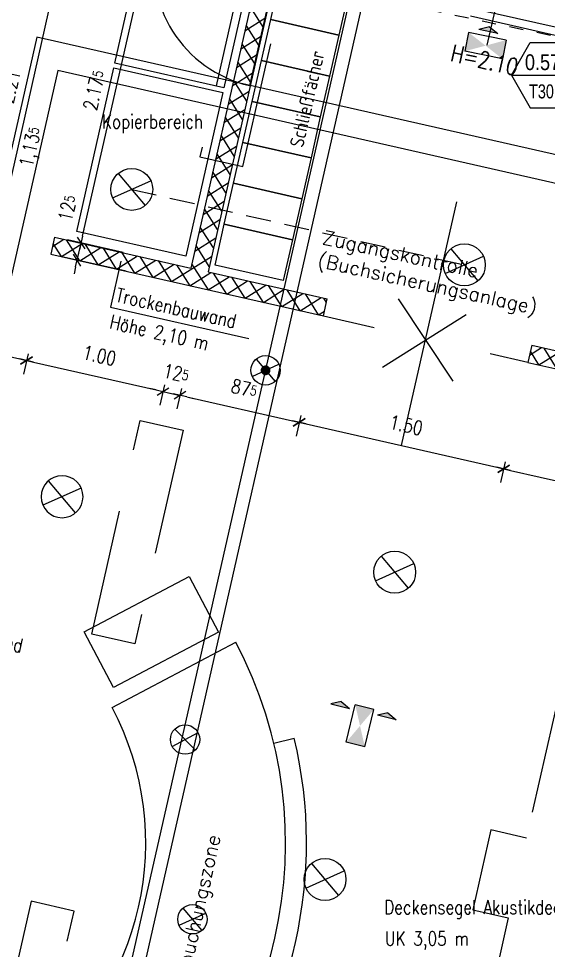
# Model space of a CAD drawing. Header units: metres. Extents: x -7 to 99688, y -10762 to -90.
# Drawn here: x 86.36 to 90.15, y -138.76 to -132.1 of the extents above; entities that cross this region are included whole.
import ezdxf
from ezdxf.enums import TextEntityAlignment as Align

# ---------------------------------------------------------------- set-up
doc = ezdxf.new("R2010")
doc.units = ezdxf.units.M
doc.header["$LTSCALE"] = 0.03
doc.linetypes.add('GESTRICHELT', pattern=[9, 6, -3])
doc.linetypes.add('GESTRICHELT2', pattern=[4.5, 3, -1.5])
doc.layers.get('0').update_dxf_attribs({"linetype": 'CONTINUOUS'})
doc.layers.get('Defpoints').update_dxf_attribs({"linetype": 'CONTINUOUS'})
for name, color, linetype in [('A_abriss', 44, '_ABBRUCH'), ('A_bemaßung', 2, 'CONTINUOUS'), ('A_Deckenplan', 8, 'CONTINUOUS'), ('A_möbel_neu', 1, 'CONTINUOUS'), ('A_NR_TÜR', 1, 'CONTINUOUS'), ('A_schraffur', 10, 'CONTINUOUS'), ('A_text', 5, 'CONTINUOUS'), ('A_trockenbau', 2, 'CONTINUOUS'), ('A_Tuernummer_neu', 10, 'CONTINUOUS'), ('A_TXT-TUER', 1, 'CONTINUOUS'), ('A_türen', 9, 'CONTINUOUS'), ('A_verdeckt', 8, 'GESTRICHELT2'), ('CKMA0002', 2, 'CONTINUOUS'), ('E__LEUCHTEN', 6, 'CONTINUOUS')]:
    doc.layers.add(name, color=color, linetype=linetype)
doc.styles.add('arial-n', font='ARIALN.TTF')
doc.styles.add('NORM', font='simplex.shx', dxfattribs={"width": 0.7, "bigfont": 'bigfont.shx'})
doc.styles.add('SIMPLEX', font='simplex.shx', dxfattribs={"width": 0.8, "height": 0.1})
doc.styles.get("Standard").update_dxf_attribs({"font": 'txt', "height": 1})
doc.linetypes.add('_ABBRUCH', pattern='A,25,[101,cadkon.shx,S=3.5,R=0,X=0,Y=0],25', length=50)
doc.dimstyles.get("Standard").update_dxf_attribs({"dimtxt": 0.1, "dimasz": 0.05, "dimexe": 0.1, "dimexo": 0, "dimgap": 0.1, "dimtad": 1, "dimdec": 4, "dimrnd": 0.0025, "dimzin": 0, "dimdsep": 46, "dimtxsty": 'SIMPLEX', "dimblk": 'DIMCROSS', "dimblk1": 'DIMCROSS', "dimblk2": 'DIMCROSS', "dimsah": 1, "dimcen": 2.5, "dimdle": 0.025, "dimclrd": 1, "dimclre": 1, "dimclrt": 6, "dimadec": 0, "dimazin": 0, "dimtfac": 1, "dimtdec": 4, "dimtix": 1, "dimtmove": 2, "dimatfit": 3, "dimfxl": 1, "dimtvp": 1, "dimtolj": 1, "dimtzin": 0, "dimarcsym": 0})

# ---------------------------------------------------------------- blocks, each defined once
blk = doc.blocks.new('DIMCROSS')
at = {"color": 0, "linetype": 'ByBlock'}
blk.add_line((-1, 0), (1, 0), dxfattribs=at)
at = {"linetype": 'ByBlock'}
blk.add_line((-0.707107, -0.707107), (0.707107, 0.707107), dxfattribs=at)
blk = doc.blocks.new('*D68')
at = {"layer": 'CKMA0002', "color": 1, "lineweight": -2}
for p, q in [((86.5912, -131.5152), (86.7863, -131.5594)), ((86.211, -133.6438), (86.6777, -131.5861))]:
    blk.add_line(p, q, dxfattribs=at)
at = {"layer": 'Defpoints', "color": 0}
for p in [(85.8148, -131.3391), (86.6887, -131.5373), (85.3259, -133.4944)]:
    blk.add_point(p, dxfattribs=at)
at = {"layer": 'CKMA0002', "color": 1, "lineweight": -2, "xscale": 0.05, "yscale": 0.05, "zscale": 0.05}
for p, rotation in [((86.6887, -131.5373), 77.22175437981893), ((86.1999, -133.6926), 257.2217543798189)]:
    blk.add_blockref('DIMCROSS', p, dxfattribs=dict(at, rotation=rotation))
at = {"layer": 'CKMA0002', "color": 3, "insert": (86.2981, -132.5818), "char_height": 0.1, "attachment_point": 5, "rotation": 77.22175, "style": 'SIMPLEX'}
blk.add_mtext('\\A1;2.21{\\A1\\H0.7x\\S;}', dxfattribs=at)
blk = doc.blocks.new('PU1')
at = {"color": 3}
for p, q in [((-118.6, -55.3), (-118.6, 69.7)), ((-118.6, 69.7), (131.4, 69.7)), ((131.4, -55.3), (131.4, 69.7)), ((-118.6, -55.3), (131.4, -55.3)), ((-56.1, -86.6), (68.9, -86.6)), ((6.4, -117.8), (-56.1, -86.6)), ((6.4, -117.8), (68.9, -86.6))]:
    blk.add_line(p, q, dxfattribs=at)
for points in [[(-118.6, 69.7), (-118.6, -55.3), (131.4, -55.3), (131.4, 69.7)], [(68.9, -86.6), (-56.1, -86.6), (6.4, -117.8)]]:
    blk.add_solid(points, dxfattribs=at)
blk = doc.blocks.new('PL_PR')
at = {"color": 3}
for p, q in [((123.3, 155), (92.1, 217.5)), ((92.1, 217.5), (92.1, 92.5)), ((123.3, 155), (92.1, 92.5)), ((-126.7, -63.8), (-126.7, 61.2)), ((-126.7, 61.2), (123.3, 61.2)), ((123.3, -63.8), (123.3, 61.2)), ((-126.7, -63.8), (123.3, -63.8)), ((92.1, -220), (92.1, -95)), ((123.3, -157.5), (92.1, -95)), ((123.3, -157.5), (92.1, -220))]:
    blk.add_line(p, q, dxfattribs=at)
for points in [[(92.1, 92.5), (92.1, 217.5), (123.3, 155)], [(-126.7, 61.2), (-126.7, -63.8), (123.3, -63.8), (123.3, 61.2)], [(92.1, -95), (92.1, -220), (123.3, -157.5)]]:
    blk.add_solid(points, dxfattribs=at)
blk = doc.blocks.new('I541')
for p, q in [((-2.4, -1.8), (2.4, 1.8)), ((-2.4, 1.8), (2.4, -1.8))]:
    blk.add_line(p, q)
blk.add_circle((0, 0), 3)
blk = doc.blocks.new('Keller_bibo')
at = {"layer": 'A_verdeckt', "linetype": 'GESTRICHELT', "ltscale": 5}
for points in [[(90.8913, -232.0439), (87.9071, -231.367), (87.8385, -231.6693), (87.9701, -231.6992), (87.656, -233.084), (87.9632, -233.1536), (88.2751, -231.7786), (91.1228, -232.4245)], [(90.5308, -235.5767), (89.9911, -237.9562), (89.7376, -237.8987), (89.6081, -238.4692), (89.8617, -238.5267), (89.3308, -240.8673)], [(86.8818, -236.4973), (87.228, -234.971), (87.5352, -235.0407), (87.189, -236.567), (86.8818, -236.4973)], [(86.7554, -238.4784), (86.4482, -238.4087), (86.1009, -239.9398), (86.4081, -240.0095), (86.7554, -238.4784)]]:
    blk.add_lwpolyline(points, dxfattribs=at)
blk = doc.blocks.new('Tür-Nr')
at = {"layer": 'A_NR_TÜR'}
for p, q in [((-0.0573, -108.8652), (0.0772, -108.6321)), ((0.0772, -108.6321), (0.3468, -108.6321)), ((0.4812, -108.8652), (0.3468, -108.6321)), ((-0.0573, -108.8652), (0.4812, -108.8652)), ((-0.0573, -108.8652), (0.0772, -109.0983)), ((0.4812, -108.8652), (0.3468, -109.0983)), ((0.0772, -109.0983), (0.3468, -109.0983))]:
    blk.add_line(p, q, dxfattribs=at)
at = {"layer": 'A_TXT-TUER', "style": 'arial-n', "flags": 4}
blk.add_attdef('TÜR-NR.', text='', height=0.1129, dxfattribs=at).set_placement((0.2114, -108.7723), align=Align.MIDDLE_CENTER)
at = {"layer": 'A_TXT-TUER', "style": 'NORM', "width": 0.7}
for tag, flags, p in [('BRANDSCHUTZ', 4, (0.2287, -108.9809)), ('DIN', 5, (0.214, -109.1983)), ('ABMESSUNG', 5, (0.214, -109.3327)), ('MATERIAL', 5, (0.214, -109.4671)), ('WANDART', 5, (0.214, -109.6015)), ('ZARGE', 5, (0.214, -109.7359)), ('SCHLOSS', 5, (0.214, -109.8703)), ('BESCHLÄGE', 5, (0.214, -110.0047)), ('SONSTIGES', 5, (0.214, -110.1391))]:
    blk.add_attdef(tag, text='', height=0.0784, dxfattribs=dict(at, flags=flags)).set_placement(p, align=Align.MIDDLE_CENTER)
blk = doc.blocks.new('*D213')
at = {"layer": 'CKMA0002', "color": 1, "lineweight": -2}
for p, q in [((85.3221, -134.1911), (85.2778, -134.3861)), ((85.3487, -134.2997), (86.3666, -134.5305)), ((86.4264, -134.4928), (86.3933, -134.6391))]:
    blk.add_line(p, q, dxfattribs=at)
at = {"layer": 'Defpoints', "color": 0}
for p in [(85.4974, -133.4179), (86.6018, -133.7197), (86.4154, -134.5416)]:
    blk.add_point(p, dxfattribs=at)
at = {"layer": 'CKMA0002', "color": 1, "lineweight": -2, "xscale": 0.05, "yscale": 0.05, "zscale": 0.05}
for p, rotation in [((85.2999, -134.2886), 167.2217543798609), ((86.4154, -134.5416), 347.2217543798609)]:
    blk.add_blockref('DIMCROSS', p, dxfattribs=dict(at, rotation=rotation))
at = {"layer": 'CKMA0002', "color": 3, "insert": (85.8908, -134.2688), "char_height": 0.1, "attachment_point": 5, "rotation": 347.22175, "style": 'SIMPLEX'}
blk.add_mtext('\\A1;1.14{\\A1\\H0.7x\\S5;}', dxfattribs=at)
blk = doc.blocks.new('*D214')
at = {"layer": 'CKMA0002', "color": 1, "lineweight": -2}
for p, q in [((86.4641, -134.5527), (87.3425, -134.7519)), ((87.4023, -134.7142), (87.3691, -134.8604))]:
    blk.add_line(p, q, dxfattribs=at)
at = {"layer": 'Defpoints', "color": 0}
for p in [(86.6018, -133.7197), (87.6188, -133.7595), (87.3913, -134.7629)]:
    blk.add_point(p, dxfattribs=at)
at = {"layer": 'CKMA0002', "color": 1, "lineweight": -2, "xscale": 0.05, "yscale": 0.05, "zscale": 0.05}
for p, rotation in [((86.4154, -134.5416), 167.2217543798609), ((87.3913, -134.7629), 347.2217543798609)]:
    blk.add_blockref('DIMCROSS', p, dxfattribs=dict(at, rotation=rotation))
at = {"layer": 'CKMA0002', "color": 3, "insert": (86.9365, -134.506), "char_height": 0.1, "attachment_point": 5, "rotation": 347.22175, "style": 'SIMPLEX'}
blk.add_mtext('\\A1;1.00{\\A1\\H0.7x\\S;}', dxfattribs=at)
blk = doc.blocks.new('*D215')
at = {"layer": 'CKMA0002', "color": 1, "lineweight": -2}
for p, q in [((87.3425, -134.7519), (87.2937, -134.7408)), ((87.3913, -134.7629), (87.5132, -134.7906)), ((87.5242, -134.7418), (87.491, -134.8881)), ((87.5619, -134.8016), (87.6107, -134.8127))]:
    blk.add_line(p, q, dxfattribs=at)
at = {"layer": 'Defpoints', "color": 0}
for p in [(87.6188, -133.7595), (87.7386, -133.7966), (87.5132, -134.7906)]:
    blk.add_point(p, dxfattribs=at)
at = {"layer": 'CKMA0002', "color": 1, "lineweight": -2, "xscale": 0.05, "yscale": 0.05, "zscale": 0.05}
for p, rotation in [((87.3913, -134.7629), 347.2217543798609), ((87.5132, -134.7906), 167.2217543798609)]:
    blk.add_blockref('DIMCROSS', p, dxfattribs=dict(at, rotation=rotation))
at = {"layer": 'CKMA0002', "color": 3, "insert": (87.4854, -134.6305), "char_height": 0.1, "attachment_point": 5, "rotation": 347.22175, "style": 'SIMPLEX'}
blk.add_mtext('\\A1;12{\\A1\\H0.7x\\S5;}', dxfattribs=at)
blk = doc.blocks.new('*D216')
at = {"layer": 'CKMA0002', "color": 1, "lineweight": -2}
for p, q in [((87.5619, -134.8016), (88.3171, -134.9729)), ((88.3769, -134.9352), (88.3437, -135.0815))]:
    blk.add_line(p, q, dxfattribs=at)
at = {"layer": 'Defpoints', "color": 0}
for p in [(87.7386, -133.7966), (88.5661, -134.1009), (88.3658, -134.9839)]:
    blk.add_point(p, dxfattribs=at)
at = {"layer": 'CKMA0002', "color": 1, "lineweight": -2, "xscale": 0.05, "yscale": 0.05, "zscale": 0.05}
for p, rotation in [((87.5132, -134.7906), 167.2217543798609), ((88.3658, -134.9839), 347.2217543798609)]:
    blk.add_blockref('DIMCROSS', p, dxfattribs=dict(at, rotation=rotation))
at = {"layer": 'CKMA0002', "color": 3, "insert": (87.9727, -134.741), "char_height": 0.1, "attachment_point": 5, "rotation": 347.22175, "style": 'SIMPLEX'}
blk.add_mtext('\\A1;87{\\A1\\H0.7x\\S5;}', dxfattribs=at)
blk = doc.blocks.new('*D217')
at = {"layer": 'CKMA0002', "color": 1, "lineweight": -2}
for p, q in [((88.4146, -134.995), (89.7799, -135.3047)), ((89.8398, -135.267), (89.8066, -135.4132))]:
    blk.add_line(p, q, dxfattribs=at)
at = {"layer": 'Defpoints', "color": 0}
for p in [(88.5661, -134.1009), (90.029, -134.4326), (89.8287, -135.3157)]:
    blk.add_point(p, dxfattribs=at)
at = {"layer": 'CKMA0002', "color": 1, "lineweight": -2, "xscale": 0.05, "yscale": 0.05, "zscale": 0.05}
for p, rotation in [((88.3658, -134.9839), 167.2217543798609), ((89.8287, -135.3157), 347.2217543798609)]:
    blk.add_blockref('DIMCROSS', p, dxfattribs=dict(at, rotation=rotation))
at = {"layer": 'CKMA0002', "color": 3, "insert": (89.1304, -135.0035), "char_height": 0.1, "attachment_point": 5, "rotation": 347.22175, "style": 'SIMPLEX'}
blk.add_mtext('\\A1;1.50{\\A1\\H0.7x\\S;}', dxfattribs=at)
blk = doc.blocks.new('*D218')
at = {"layer": 'CKMA0002', "color": 1, "lineweight": -2}
for p, q in [((89.8775, -135.3268), (90.6334, -135.4982)), ((90.6932, -135.4605), (90.66, -135.6068))]:
    blk.add_line(p, q, dxfattribs=at)
at = {"layer": 'Defpoints', "color": 0}
for p in [(91.3646, -132.5001), (90.029, -134.4326), (90.6821, -135.5093)]:
    blk.add_point(p, dxfattribs=at)
at = {"layer": 'CKMA0002', "color": 1, "lineweight": -2, "xscale": 0.05, "yscale": 0.05, "zscale": 0.05}
for p, rotation in [((89.8287, -135.3157), 167.2217543798609), ((90.6821, -135.5093), 347.2217543798609)]:
    blk.add_blockref('DIMCROSS', p, dxfattribs=dict(at, rotation=rotation))
at = {"layer": 'CKMA0002', "color": 3, "insert": (90.2886, -135.2662), "char_height": 0.1, "attachment_point": 5, "rotation": 347.22175, "style": 'SIMPLEX'}
blk.add_mtext('\\A1;87{\\A1\\H0.7x\\S5;}', dxfattribs=at)
blk = doc.blocks.new('*D221')
at = {"layer": 'CKMA0002', "color": 1, "lineweight": -2}
for p, q in [((86.8162, -133.6529), (86.8272, -133.6041)), ((87.1069, -133.7701), (86.7076, -133.6795)), ((86.7775, -133.8235), (86.8051, -133.7016)), ((87.128, -133.903), (86.6799, -133.8014)), ((86.7664, -133.8723), (86.7553, -133.921))]:
    blk.add_line(p, q, dxfattribs=at)
at = {"layer": 'Defpoints', "color": 0}
for p in [(86.8051, -133.7016), (88.5378, -134.0946), (88.5589, -134.2275)]:
    blk.add_point(p, dxfattribs=at)
at = {"layer": 'CKMA0002', "color": 1, "lineweight": -2, "xscale": 0.05, "yscale": 0.05, "zscale": 0.05}
for p, rotation in [((86.8051, -133.7016), 257.2217543797699), ((86.7775, -133.8235), 77.2217543797699)]:
    blk.add_blockref('DIMCROSS', p, dxfattribs=dict(at, rotation=rotation))
at = {"layer": 'CKMA0002', "color": 3, "insert": (86.7079, -133.452), "char_height": 0.1, "attachment_point": 5, "rotation": 77.22175, "style": 'SIMPLEX'}
blk.add_mtext('\\A1;12{\\A1\\H0.7x\\S5;}', dxfattribs=at)
blk = doc.blocks.new('*D222')
at = {"layer": 'CKMA0002', "color": 1, "lineweight": -2}
for p, q in [((87.3833, -131.6045), (87.1882, -131.5603)), ((86.8162, -133.6529), (87.2747, -131.6312))]:
    blk.add_line(p, q, dxfattribs=at)
at = {"layer": 'Defpoints', "color": 0}
for p in [(87.2857, -131.5824), (88.9805, -131.9668), (88.5378, -134.0946)]:
    blk.add_point(p, dxfattribs=at)
at = {"layer": 'CKMA0002', "color": 1, "lineweight": -2, "xscale": 0.05, "yscale": 0.05, "zscale": 0.05}
for p, rotation in [((87.2857, -131.5824), 77.22175437976986), ((86.8051, -133.7016), 257.2217543797699)]:
    blk.add_blockref('DIMCROSS', p, dxfattribs=dict(at, rotation=rotation))
at = {"layer": 'CKMA0002', "color": 3, "insert": (86.8991, -132.6088), "char_height": 0.1, "attachment_point": 5, "rotation": 77.22175, "style": 'SIMPLEX'}
blk.add_mtext('\\A1;2.17{\\A1\\H0.7x\\S5;}', dxfattribs=at)

msp = doc.modelspace()

# ---------------------------------------------------------------- hatches: boundary and pattern name
at = {"layer": 'A_schraffur'}
h = msp.add_hatch(dxfattribs=at)
h.set_pattern_fill('ANSI37', color=256, scale=0.03, style=0)
h.set_pattern_definition([(32.2216, (90.0803, -134.57253), (-0.0507869, 0.0805807), []), (122.2216, (90.0803, -134.57253), (-0.0805807, -0.0507869), [])])
h.paths.add_polyline_path([(88.1912, -131.80123), (88.06885, -131.77557), (87.8939, -132.54682), (88.0158, -132.57447)])
h.paths.add_polyline_path([(88.0158, -132.57447), (87.8939, -132.54682), (87.84966, -132.74187), (87.97156, -132.76951)])
h.paths.add_polyline_path([(87.97156, -132.76951), (87.84966, -132.74187), (87.76638, -133.109), (87.88828, -133.13665)])
h.paths.add_polyline_path([(87.88828, -133.13665), (87.76638, -133.109), (87.69204, -133.43672), (87.81394, -133.46436)])
h.paths.add_polyline_path([(87.81394, -133.46436), (87.69204, -133.43672), (87.59147, -133.88005), (86.61561, -133.6587), (86.58797, -133.78061), (88.53845, -134.22291), (88.5661, -134.101), (87.71338, -133.90771)])
h.paths.add_polyline_path([(90.75309, -134.59692), (90.02898, -134.43258), (90.00134, -134.55449), (90.72544, -134.71881)])
h.paths.add_polyline_path([(91.26235, -133.51584), (91.14044, -133.4882), (90.88229, -134.62624), (90.75309, -134.59692), (90.72544, -134.71881), (90.97655, -134.77579)])
h.paths.add_polyline_path([(90.30759, -134.67508), (90.35724, -134.45616), (90.50353, -134.48934), (90.45388, -134.70825)], flags=25)

# ---------------------------------------------------------------- linework, layer by layer
at = {"layer": 'A_abriss', "ltscale": 0.3}
for p, q in [((88.20485, -131.71713), (88.01021, -132.5753)), ((88.72443, -131.95804), (86.12743, -143.40718)), ((86.22492, -143.42928), (88.82194, -131.98017))]:
    msp.add_line(p, q, dxfattribs=at)
msp.add_arc((88.20484, -131.71712), 0.87995, 167.221108, 257.221041, dxfattribs=at)
at = {"layer": 'A_bemaßung'}
msp.add_line((89.70981, -132.28622), (90.06056, -130.76694), dxfattribs=at)
at = {"layer": 'A_Deckenplan', "linetype": 'GESTRICHELT'}
msp.add_line((87.16759, -133.31777), (89.54716, -133.85745), dxfattribs=at)
at = {"layer": 'A_Deckenplan'}
for points in [[(94.59127, -134.06574), (86.48897, -132.22819), (84.59009, -140.60088), (92.68179, -142.43602)], [(94.3414, -134.21415), (86.63978, -132.46747), (84.82937, -140.45006), (92.53104, -142.19648)]]:
    msp.add_lwpolyline(points, close=True, dxfattribs=at)
at = {"layer": 'A_Deckenplan', "linetype": 'GESTRICHELT'}
msp.add_point((89.58316, -138.48684), dxfattribs=at)
at = {"layer": 'A_möbel_neu', "color": 1}
for p, q in [((89.07289, -134.10117), (89.46373, -134.69021)), ((88.53845, -134.22291), (88.9012, -134.30524)), ((88.96229, -134.58879), (89.5605, -134.21177)), ((90.00131, -134.55461), (89.73291, -134.49381))]:
    msp.add_line(p, q, dxfattribs=at)
at = {"layer": 'A_möbel_neu'}
for p, q in [((87.02775, -137.02294), (87.91179, -136.55554)), ((88.18383, -137.27713), (88.32972, -137.24224))]:
    msp.add_line(p, q, dxfattribs=at)
for points in [[(88.00398, -131.81146), (87.827, -132.59164), (87.04682, -132.41467), (87.22377, -131.63448)], [(88.6493, -132.2144), (88.16168, -132.10382), (88.22803, -131.81125), (88.71565, -131.92183)], [(88.58296, -132.50697), (88.09534, -132.39639), (88.16168, -132.10382), (88.6493, -132.2144)], [(87.81953, -132.62456), (87.55408, -133.79483), (86.7739, -133.61786), (87.03935, -132.44759)], [(88.51661, -132.79954), (88.02899, -132.68896), (88.09534, -132.39639), (88.58296, -132.50697)], [(88.45026, -133.09211), (87.96264, -132.98154), (88.02899, -132.68896), (88.51661, -132.79954)], [(88.38392, -133.38469), (87.8963, -133.27411), (87.96264, -132.98154), (88.45026, -133.09211)], [(88.38392, -133.38469), (87.8963, -133.27411), (87.96264, -132.98154), (88.45026, -133.09211)], [(88.31757, -133.67726), (87.82995, -133.56668), (87.8963, -133.27411), (88.38392, -133.38469)], [(88.25123, -133.96983), (87.76361, -133.85925), (87.82995, -133.56668), (88.31757, -133.67726)], [(87.57842, -136.08546), (87.78875, -136.48328), (87.03731, -136.88058), (86.82698, -136.48276)]]:
    msp.add_lwpolyline(points, close=True, dxfattribs=at)
for radius, start, end in [(3.0725, 306.573466, 27.866014), (2.0725, 306.573466, 27.866014), (3.2225, 320.992135, 13.447345)]:
    msp.add_arc((85.19557, -137.99164), radius, start, end, dxfattribs=at)
at = {"layer": 'A_text'}
for p, q in [((87.08947, -133.83026), (87.01484, -134.15932)), ((87.01484, -134.15932), (88.00635, -134.38419))]:
    msp.add_line(p, q, dxfattribs=at)
at = {"layer": 'A_trockenbau'}
for p, q in [((88.07038, -131.76884), (87.59147, -133.88005)), ((88.19228, -131.79649), (87.71338, -133.90771)), ((89.09727, -135.14983), (89.49277, -133.406)), ((86.61561, -133.6587), (86.58797, -133.78061)), ((86.61561, -133.6587), (87.59147, -133.88005)), ((86.58797, -133.78061), (88.53845, -134.22291)), ((87.71338, -133.90771), (88.5661, -134.101)), ((88.53845, -134.22291), (88.5661, -134.101)), ((90.02898, -134.43258), (90.00134, -134.55449)), ((90.02898, -134.43258), (90.88229, -134.62624)), ((90.00134, -134.55449), (90.97655, -134.77579))]:
    msp.add_line(p, q, dxfattribs=at)
at = {"layer": 'A_türen'}
msp.add_line((90.19642, -132.1586), (89.10419, -131.91087), dxfattribs=at)
at = {"layer": 'A_verdeckt'}
msp.add_line((89.08676, -131.98906), (90.29041, -132.24151), dxfattribs=at)
at = {"layer": 'E__LEUCHTEN', "color": 3}
for p, q in [((88.02932, -134.65455), (88.22095, -134.56866)), ((88.05708, -134.53165), (88.19319, -134.69156))]:
    msp.add_line(p, q, dxfattribs=at)
at = {"layer": 'E__LEUCHTEN', "color": 3, "const_width": 0.035}
msp.add_lwpolyline([(88.10807, -134.60775, 1), (88.14221, -134.61546, 1)], format="xyb", close=True, dxfattribs=at)
at = {"layer": 'E__LEUCHTEN', "color": 3}
msp.add_circle((88.12514, -134.61161), 0.105, dxfattribs=at)

# ---------------------------------------------------------------- block references
at = {"layer": 'A_Tuernummer_neu'}
ref = msp.add_blockref('Tür-Nr', (89.94173, -23.63582), dxfattribs=at)
ref.add_attrib('TÜR-NR.', '0.57N', dxfattribs={"layer": 'A_TXT-TUER', "height": 0.112896, "style": 'arial-n'}).set_placement((90.15308, -132.40817), align=Align.MIDDLE_CENTER)
ref.add_attrib('BRANDSCHUTZ', 'T30RS', dxfattribs={"layer": 'A_TXT-TUER', "height": 0.1, "style": 'arial-n', "width": 0.9}).set_placement((90.17039, -132.61675), align=Align.MIDDLE_CENTER)
at = {"layer": 'A_verdeckt', "linetype": 'GESTRICHELT'}
msp.add_blockref('Keller_bibo', (0, 100), dxfattribs=at)
at = {"layer": 'E__LEUCHTEN', "color": 7, "yscale": 0.001100000000008095, "zscale": 0.0011}
for name, p, xscale, rotation in [('PU1', (89.70716, -132.28345), 0.001099999999991752, 168.5699874917671), ('PL_PR', (88.80005, -137.15166), 0.001099999999987892, 76.2643123012465)]:
    msp.add_blockref(name, p, dxfattribs=dict(at, xscale=xscale, rotation=rotation))
at = {"layer": 'E__LEUCHTEN', "color": 2}
for p, xscale, yscale, zscale, rotation in [((87.16759, -133.31777), 0.05000000000000146, 0.05000000000001137, 0.05, 347.2217543797859), ((89.54716, -133.85745), 0.05000000000000146, 0.05000000000001137, 0.05, 347.2217543797859), ((86.66931, -135.51549), -0.05000000000000146, 0.05000000000001137, 0.05, 347.2257759620288), ((89.04876, -136.05505), 0.05000000000000146, 0.05000000000001137, 0.05, 347.2217543797859), ((87.54954, -137.25181), 0.03499999999999306, 0.03499999999999659, 0.035, 351.2217543797832), ((88.55043, -138.25266), 0.05000000000000146, 0.05000000000001137, 0.05, 347.2217543797859), ((87.60194, -138.53748), 0.03500000000000392, 0.03499999999999659, 0.035, 347.2217543797966)]:
    msp.add_blockref('I541', p, dxfattribs=dict(at, xscale=xscale, yscale=yscale, zscale=zscale, rotation=rotation))

# ---------------------------------------------------------------- texts
at = {"layer": 'A_abriss', "ltscale": 0.3, "style": 'SIMPLEX', "width": 0.8}
msp.add_text('H=2.10', height=0.12, rotation=347.2, dxfattribs=at).set_placement((89.69215, -132.39284), align=Align.MIDDLE_CENTER)
at = {"layer": 'A_text', "style": 'SIMPLEX', "width": 0.8}
for s, p in [('Trockenbauwand', (87.04642, -134.11765)), ('Höhe 2,10 m', (87.00275, -134.31018)), ('Trockenbauwand ', (85.51958, -136.43882))]:
    msp.add_text(s, height=0.1, rotation=347.221754, dxfattribs=at).set_placement(p)
for s, p in [('Deckensegel Akustikdecke ', (88.97341, -138.50048)), ('UK 3,05 m', (88.97893, -138.72511))]:
    msp.add_text(s, height=0.1, dxfattribs=at).set_placement(p)
at = {"layer": 'A_text', "linetype": 'Continuous', "insert": (88.29641, -133.00152), "char_height": 0.1, "width": 1.1421, "attachment_point": 1, "rotation": 77.22061, "style": 'SIMPLEX'}
msp.add_mtext('\\Fsimplex.shx;Schließfächer', dxfattribs=at)
at = {"layer": 'A_text', "linetype": 'Continuous', "insert": (86.9545, -132.78284), "char_height": 0.1, "width": 1, "attachment_point": 1, "style": 'SIMPLEX'}
msp.add_mtext('\\Fsimplex.shx;Kopierbereich', dxfattribs=at)
at = {"layer": 'A_text', "linetype": 'Continuous', "char_height": 0.1, "attachment_point": 1}
for s, insert, width, rotation in [('\\Fsimplex.shx;Zugangskontrolle (Buchsicherungsanlage)', (88.54708, -133.60855), 1.644452, 347.625678), ('\\Fsimplex.shx;Verbuchungszone', (87.45307, -139.05741), 1, 77.416918)]:
    msp.add_mtext(s, dxfattribs=dict(at, insert=insert, width=width, rotation=rotation))
at = {"layer": 'CKMA0002', "color": 6, "insert": (86.45564, -133.01726), "char_height": 0.1, "width": 1, "attachment_point": 5, "rotation": 77.221754, "style": 'SIMPLEX'}
msp.add_mtext('1,13{\\A1\\H0.7x\\S5;}', dxfattribs=at)

# ---------------------------------------------------------------- dimensions: what is measured, and where the dimension line sits
at = {"layer": 'CKMA0002'}
for base, p1, p2, angle, text, override, picture, middle in [((86.68875, -131.53731), (85.32594, -133.49438), (85.81476, -131.3391), 257.221754, '2.21{\\A1\\H0.7x\\S;}', {"dimexo": 0.796179, "dimrnd": 0.005, "dimse1": 1, "dimclrt": 3}, '*D68', (86.29806, -132.58178)), ((87.28574, -131.58241), (88.53779, -134.09458), (88.98055, -131.96678), 77.221754, '2.17{\\A1\\H0.7x\\S5;}', {"dimexo": 1.637846, "dimrnd": 0.005, "dimse1": 1, "dimclrt": 3}, '*D222', (86.89914, -132.60884)), ((90.68212, -135.50927), (90.02898, -134.43258), (91.36459, -132.50006), 347.221754, '87{\\A1\\H0.7x\\S5;}', {"dimexo": 3.035632, "dimrnd": 0.005, "dimse1": 1, "dimclrt": 3}, '*D218', (90.28858, -135.26621)), ((86.41538, -134.54159), (85.49741, -133.41792), (86.60179, -133.71965), 347.221754, '1.14{\\A1\\H0.7x\\S5;}', {"dimexo": 0.792811, "dimrnd": 0.005, "dimclrt": 3}, '*D213', (85.89083, -134.26882)), ((87.39125, -134.76291), (86.60179, -133.71965), (87.61882, -133.75952), 347.221754, '1.00{\\A1\\H0.7x\\S;}', {"dimexo": 0.978875, "dimrnd": 0.005, "dimse1": 1, "dimclrt": 3}, '*D214', (86.93649, -134.50597)), ((87.51315, -134.79056), (87.61882, -133.75952), (87.73857, -133.79663), 347.221754, '12{\\A1\\H0.7x\\S5;}', {"dimexo": 0.969171, "dimrnd": 0.005, "dimse1": 1, "dimclrt": 3}, '*D215', (87.48538, -134.63045)), ((88.36585, -134.98395), (87.73857, -133.79663), (88.56612, -134.10088), 347.221754, '87{\\A1\\H0.7x\\S5;}', {"dimexo": 0.855497, "dimrnd": 0.005, "dimse1": 1, "dimclrt": 3}, '*D216', (87.97268, -134.74097)), ((89.82869, -135.31572), (88.56612, -134.10088), (90.02898, -134.43258), 347.221754, '1.50{\\A1\\H0.7x\\S;}', {"dimexo": 0.855562, "dimrnd": 0.005, "dimse1": 1, "dimclrt": 3}, '*D217', (89.13045, -135.00355))]:
    dim = msp.add_linear_dim(base=base, p1=p1, p2=p2, angle=angle, text=text, dimstyle='Standard', override=override, dxfattribs=at)
    dim.commit()
    dim.dimension.update_dxf_attribs({"geometry": picture, "text_midpoint": middle})
dim = msp.add_linear_dim(base=(86.80511, -133.70162), p1=(88.5589, -134.22755), p2=(88.53779, -134.09458), angle=77.221754, text='12{\\A1\\H0.7x\\S5;}', dimstyle='Standard', override={"dimexo": 1.467254, "dimrnd": 0.005, "dimclrt": 3}, dxfattribs=at)
dim.commit()
dim.dimension.update_dxf_attribs({"geometry": '*D221', "text_midpoint": (86.70791, -133.45204), "dimtype": 160})

doc.saveas('drawing.dxf')
